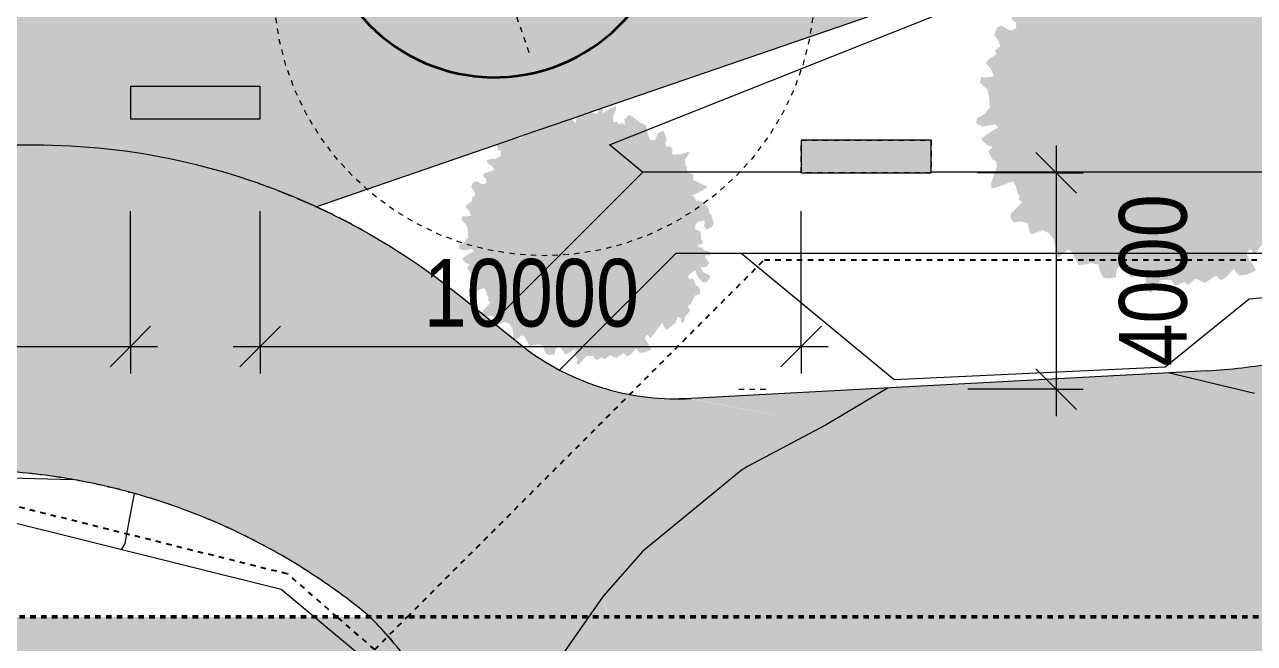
# Model space of a CAD drawing. Header units: metres. Extents: x -2515 to -2174, y 3875 to 4127.
# Drawn here: x -2433.98 to -2411.24, y 3945.45 to 3956.89 of the extents above; entities that cross this region are included whole.
import ezdxf

# ---------------------------------------------------------------- set-up
doc = ezdxf.new("R2010")
doc.units = ezdxf.units.M
for name, pattern in [('03 Dash Tight', [0.0045, 0.003, -0.0015]), ('BOUNDARY Tighter', [0.008, 0.004, -0.002, 0, -0.002]), ('Dash Medium', [0.0075, 0.0045, -0.003]), ('Grid Line', [0.021, 0.012, -0.003, 0.003, -0.003])]:
    doc.linetypes.add(name, pattern=pattern)
for name, color, linetype, lineweight in [('A-ANNO-DIMS', 211, 'Continuous', 5), ('A-ANNO-DIMS-500', 211, 'Continuous', 5), ('A-DETL', 90, 'Continuous', 5), ('A-DETL-GENF', 92, 'Continuous', 5), ('A-FLOR', 192, 'Continuous', 5), ('A-FLOR-PATT', 8, 'Continuous', 5), ('A-GENM', 13, 'Continuous', 5), ('C-TOPO', 7, 'Continuous', 5), ('C-TOPO-MAJR', 7, 'Continuous', 18), ('S-GRID', 1, 'Continuous', 5)]:
    doc.layers.add(name, color=color, linetype=linetype, lineweight=lineweight)
doc.styles.add('Arial Narrow_1', font='ARIALN.TTF', dxfattribs={"height": 1.25})
doc.dimstyles.new('2_5-CON-Diagonal-_mm_', dxfattribs={"dimscale": 0.3048, "dimtxt": 1.279289, "dimasz": 2.46063, "dimexe": 1.64042, "dimexo": 0.0625, "dimgap": 0, "dimtad": 1, "dimdec": 0, "dimlfac": 1000, "dimzin": 0, "dimdsep": 46, "dimtxsty": 'Arial Narrow_1', "dimblk1": 'OBLIQUE', "dimblk2": 'OBLIQUE', "dimsah": 1, "dimcen": 0.09, "dimdle": 1.64042, "dimazin": 0, "dimtfac": 1, "dimtdec": 4, "dimtix": 1, "dimtmove": 2, "dimatfit": 3, "dimfxl": 8.2021, "dimfxlon": 1, "dimtvp": 1, "dimtolj": 1, "dimtzin": 0, "dimlwd": 15, "dimlwe": 15, "dimarcsym": 2})
doc.dimstyles.new('2_5-CON-Diagonal-_mm__1', dxfattribs={"dimscale": 0.3048, "dimtxt": 1.279289, "dimasz": 2.46063, "dimexe": 1.64042, "dimexo": 0.0625, "dimgap": 0, "dimtad": 1, "dimdec": 0, "dimlfac": 1000, "dimzin": 0, "dimdsep": 46, "dimtxsty": 'Arial Narrow_1', "dimblk1": 'OBLIQUE', "dimblk2": 'OBLIQUE', "dimsah": 1, "dimcen": 0.09, "dimdle": 1.64042, "dimazin": 0, "dimtfac": 1, "dimtdec": 4, "dimtix": 1, "dimtmove": 0, "dimatfit": 3, "dimfxl": 8.2021, "dimfxlon": 1, "dimtvp": 1, "dimtolj": 1, "dimtzin": 0, "dimlwd": 15, "dimlwe": 15, "dimarcsym": 2})

# ---------------------------------------------------------------- blocks, each defined once
blk = doc.blocks.new('Generic Models 4 - Generic Models 2-823071-GA - TENANCY PLAN')
at = {"layer": 'A-GENM', "lineweight": 35}
blk.add_hatch(color=254, dxfattribs=at).paths.add_polyline_path([(-2425.312, 3955.913), (-2425.111, 3955.918), (-2424.912, 3955.935), (-2424.714, 3955.964), (-2424.518, 3956.006), (-2424.325, 3956.059), (-2424.136, 3956.124), (-2423.951, 3956.201), (-2423.771, 3956.289), (-2423.597, 3956.388), (-2423.386, 3956.529), (-2423.269, 3956.617), (-2423.074, 3956.786), (-2422.971, 3956.884), (-2422.835, 3957.031), (-2422.709, 3957.186), (-2422.592, 3957.348), (-2422.485, 3957.518), (-2422.389, 3957.694), (-2422.304, 3957.875), (-2422.231, 3958.061), (-2422.169, 3958.251), (-2422.109, 3958.496), (-2422.073, 3958.696), (-2422.05, 3958.902), (-2422.041, 3959.04), (-2422.041, 3959.266), (-2422.05, 3959.44), (-2422.073, 3959.639), (-2422.109, 3959.836), (-2422.156, 3960.03), (-2422.231, 3960.262), (-2422.286, 3960.408), (-2422.369, 3960.591), (-2422.462, 3960.768), (-2422.566, 3960.939), (-2422.681, 3961.103), (-2422.805, 3961.26), (-2422.939, 3961.409), (-2423.082, 3961.549), (-2423.233, 3961.68), (-2423.391, 3961.802), (-2423.558, 3961.914), (-2423.749, 3962.025), (-2423.909, 3962.106), (-2424.092, 3962.185), (-2424.281, 3962.253), (-2424.473, 3962.309), (-2424.668, 3962.353), (-2424.923, 3962.391), (-2425.065, 3962.405), (-2425.265, 3962.413), (-2425.465, 3962.408), (-2425.664, 3962.391), (-2425.862, 3962.362), (-2426.058, 3962.321), (-2426.292, 3962.253), (-2426.441, 3962.202), (-2426.625, 3962.125), (-2426.827, 3962.025), (-2426.979, 3961.938), (-2427.147, 3961.829), (-2427.308, 3961.71), (-2427.46, 3961.581), (-2427.605, 3961.442), (-2427.741, 3961.295), (-2427.868, 3961.14), (-2427.985, 3960.978), (-2428.091, 3960.808), (-2428.187, 3960.633), (-2428.272, 3960.451), (-2428.346, 3960.265), (-2428.408, 3960.075), (-2428.468, 3959.83), (-2428.503, 3959.63), (-2428.526, 3959.424), (-2428.536, 3959.286), (-2428.536, 3959.06), (-2428.526, 3958.886), (-2428.503, 3958.688), (-2428.468, 3958.491), (-2428.42, 3958.296), (-2428.346, 3958.064), (-2428.29, 3957.918), (-2428.208, 3957.735), (-2428.114, 3957.558), (-2428.01, 3957.387), (-2427.896, 3957.223), (-2427.771, 3957.066), (-2427.638, 3956.917), (-2427.495, 3956.777), (-2427.344, 3956.646), (-2427.185, 3956.524), (-2427.019, 3956.412), (-2426.846, 3956.311), (-2426.668, 3956.22), (-2426.484, 3956.141), (-2426.296, 3956.073), (-2426.104, 3956.017), (-2425.908, 3955.973), (-2425.653, 3955.935), (-2425.512, 3955.921)])
at = {"layer": 'A-GENM', "color": 250, "lineweight": 35}
for start, end in [(19.0004, 199.0004), (199.0004, 19.0004)]:
    blk.add_arc((-2425.288, 3959.163), 3.25, start, end, dxfattribs=at)
blk = doc.blocks.new('Generic Models 6 - Generic Models 2-971374-GA - TENANCY PLAN')
at = {"layer": 'A-GENM'}
h = blk.add_hatch(color=7, dxfattribs=at)
h.paths.add_polyline_path([(-2417.221, 3954.151), (-2417.221, 3954.751), (-2419.621, 3954.751), (-2419.621, 3954.151), (-2419.083, 3954.151)])
h.paths.add_polyline_path([(-2444.421, 3955.144), (-2442.021, 3955.144), (-2442.021, 3955.744), (-2444.421, 3955.744)])
h.paths.add_polyline_path([(-2429.726, 3955.144), (-2429.621, 3955.144), (-2429.621, 3955.744), (-2432.021, 3955.744), (-2432.021, 3955.144)])
h.paths.add_polyline_path([(-2414.588, 3958.663), (-2412.319, 3959.444), (-2412.514, 3960.011), (-2414.784, 3959.23)])
for p, q in [((-2432.021, 3955.744), (-2432.021, 3955.144)), ((-2429.621, 3955.744), (-2432.021, 3955.744)), ((-2429.621, 3955.144), (-2429.621, 3955.744)), ((-2432.021, 3955.144), (-2429.621, 3955.144)), ((-2419.621, 3954.751), (-2419.621, 3954.151)), ((-2417.221, 3954.751), (-2419.621, 3954.751)), ((-2417.221, 3954.151), (-2417.221, 3954.751)), ((-2419.621, 3954.151), (-2417.221, 3954.151))]:
    blk.add_line(p, q, dxfattribs=at)
blk = doc.blocks.new('Tree 7m - Tree-V247-GA - TENANCY PLAN')
at = {"layer": 'A-DETL-GENF', "transparency": 33554585}
blk.add_hatch(color=53, dxfattribs=at).paths.add_polyline_path([(2.357, 2.429), (2.059, 2.371), (1.907, 2.493), (1.922, 2.628), (1.746, 2.671), (1.734, 2.765), (1.546, 2.765), (1.464, 2.938), (1.223, 2.963), (1.215, 3.085), (1.103, 3.108), (0.895, 3.08), (0.898, 3.23), (0.801, 3.308), (0.603, 3.371), (0.574, 3.267), (0.551, 3.074), (0.518, 3.004), (0.43, 2.995), (0.416, 3.042), (0.433, 3.094), (0.41, 3.12), (-0.092, 3.008), (-0.057, 3.124), (-0.043, 3.226), (-0.353, 3.237), (-0.505, 3.155), (-0.543, 3.225), (-0.47, 3.348), (-0.56, 3.362), (-0.66, 3.278), (-0.87, 3.243), (-0.894, 3.096), (-0.976, 3.12), (-1.221, 3.015), (-1.356, 3.067), (-1.458, 2.941), (-1.426, 2.81), (-1.487, 2.637), (-1.408, 2.588), (-1.403, 2.5), (-1.575, 2.485), (-1.68, 2.509), (-1.628, 2.599), (-1.604, 2.76), (-1.622, 2.892), (-1.685, 2.936), (-1.802, 2.936), (-1.884, 2.864), (-1.802, 2.69), (-1.838, 2.516), (-1.894, 2.583), (-1.961, 2.624), (-2.089, 2.593), (-2.089, 2.501), (-2.099, 2.399), (-2.154, 2.385), (-2.254, 2.466), (-2.285, 2.354), (-2.2, 2.242), (-2.204, 2.145), (-2.146, 2.11), (-2.142, 2.025), (-2.239, 2.064), (-2.316, 2.064), (-2.32, 2.014), (-2.332, 1.952), (-2.413, 1.855), (-2.448, 1.793), (-2.404, 1.706), (-2.387, 1.632), (-2.481, 1.564), (-2.566, 1.554), (-2.708, 1.63), (-2.701, 1.681), (-2.63, 1.723), (-2.595, 1.851), (-2.706, 1.892), (-2.795, 1.887), (-2.88, 1.839), (-2.907, 1.738), (-2.954, 1.664), (-2.96, 1.55), (-3.008, 1.479), (-3.017, 1.256), (-2.971, 1.159), (-2.892, 1.083), (-2.915, 1.022), (-2.905, 0.908), (-3.022, 0.946), (-3.33, 1.014), (-3.368, 0.976), (-3.294, 0.844), (-3.195, 0.608), (-3.292, 0.501), (-3.203, 0.363), (-3.251, 0.29), (-3.281, 0.226), (-3.279, 0.164), (-3.321, 0.141), (-3.368, 0.052), (-3.593, -0.01), (-3.556, -0.064), (-3.408, -0.112), (-3.215, -0.256), (-3.224, -0.323), (-3.294, -0.361), (-3.303, -0.475), (-3.221, -0.519), (-3.236, -0.609), (-3.353, -0.688), (-3.429, -0.919), (-3.277, -0.96), (-3.098, -0.864), (-3.005, -0.943), (-3.052, -1.118), (-3.166, -1.329), (-3.087, -1.504), (-3.049, -1.706), (-3.011, -1.835), (-2.827, -1.823), (-2.745, -1.7), (-2.707, -1.797), (-2.622, -1.806), (-2.637, -1.896), (-2.549, -1.963), (-2.677, -2.101), (-2.815, -2.162), (-2.885, -2.25), (-2.704, -2.291), (-2.484, -2.323), (-2.59, -2.428), (-2.525, -2.472), (-2.35, -2.402), (-2.297, -2.499), (-2.286, -2.63), (-2.093, -2.61), (-2.169, -2.697), (-2.098, -2.756), (-2.072, -2.847), (-1.982, -2.841), (-1.897, -2.7), (-1.756, -2.586), (-1.748, -2.803), (-1.827, -2.847), (-1.879, -2.961), (-1.856, -3.11), (-1.756, -3.06), (-1.68, -2.978), (-1.549, -2.934), (-1.552, -3.06), (-1.514, -3.104), (-1.481, -3.241), (-1.403, -3.259), (-1.3, -3.151), (-1.23, -3.162), (-1.215, -3.265), (-1.131, -3.268), (-0.967, -3.282), (-0.914, -3.233), (-0.812, -3.233), (-0.759, -3.347), (-0.68, -3.35), (-0.631, -3.3), (-0.517, -3.382), (-0.441, -3.335), (-0.446, -3.244), (-0.35, -3.227), (-0.326, -3.344), (-0.286, -3.51), (-0.215, -3.537), (-0.139, -3.446), (0.036, -3.437), (0.115, -3.589), (0.197, -3.56), (0.296, -3.388), (0.247, -3.309), (0.343, -3.218), (0.527, -3.244), (0.551, -3.3), (0.714, -3.367), (0.735, -3.259), (0.694, -3.159), (0.709, -3.054), (0.796, -3.06), (0.957, -3.133), (1.045, -3.124), (1.06, -3.045), (1.033, -3.007), (1.095, -2.914), (1.188, -2.926), (1.226, -2.972), (1.276, -3.119), (1.358, -3.151), (1.489, -3.083), (1.504, -2.931), (1.542, -2.849), (1.662, -2.849), (1.7, -2.782), (1.861, -2.797), (1.943, -2.782), (1.948, -2.616), (1.995, -2.493), (2.089, -2.56), (2.179, -2.636), (2.261, -2.583), (2.241, -2.382), (2.293, -2.279), (2.416, -2.107), (2.56, -2.075), (2.735, -2.104), (2.802, -2.042), (2.747, -1.923), (2.542, -1.803), (2.545, -1.721), (2.606, -1.738), (2.788, -1.765), (2.922, -1.759), (2.91, -1.618), (2.852, -1.513), (2.963, -1.504), (3.001, -1.344), (2.969, -1.27), (3.022, -1.19), (3.315, -1.012), (3.363, -0.936), (3.246, -0.885), (2.969, -0.788), (2.994, -0.666), (3.032, -0.608), (3.055, -0.498), (3.109, -0.46), (3.088, -0.379), (3.388, -0.353), (3.447, -0.29), (3.454, -0.203), (3.33, -0.12), (3.256, -0.015), (3.327, 0.099), (3.343, 0.186), (3.132, 0.254), (3.078, 0.374), (3.086, 0.524), (3.172, 0.666), (3.254, 0.742), (3.236, 0.829), (3.007, 0.837), (2.982, 0.885), (3.04, 1.182), (2.931, 1.254), (2.847, 1.292), (2.755, 1.404), (2.809, 1.515), (2.842, 1.635), (2.788, 1.719), (2.661, 1.795), (2.557, 1.696), (2.425, 1.691), (2.45, 1.981), (2.156, 2.046), (2.296, 2.218), (2.275, 2.282), (2.372, 2.343)])
blk = doc.blocks.new('Tree 5m - Tree 2-358685-GA - TENANCY PLAN')
at = {"layer": 'A-DETL-GENF', "transparency": 33554585}
blk.add_hatch(color=53, dxfattribs=at).paths.add_polyline_path([(1.637, 1.676), (1.432, 1.636), (1.327, 1.72), (1.338, 1.813), (1.217, 1.842), (1.208, 1.907), (1.079, 1.907), (1.023, 2.026), (0.857, 2.044), (0.851, 2.128), (0.774, 2.144), (0.631, 2.124), (0.633, 2.227), (0.566, 2.281), (0.43, 2.324), (0.41, 2.253), (0.394, 2.12), (0.371, 2.072), (0.311, 2.066), (0.301, 2.098), (0.313, 2.134), (0.297, 2.151), (-0.049, 2.075), (-0.024, 2.154), (-0.015, 2.225), (-0.228, 2.232), (-0.333, 2.176), (-0.359, 2.224), (-0.309, 2.308), (-0.371, 2.319), (-0.44, 2.26), (-0.585, 2.236), (-0.601, 2.135), (-0.657, 2.151), (-0.826, 2.079), (-0.919, 2.115), (-0.989, 2.029), (-0.967, 1.938), (-1.009, 1.819), (-0.955, 1.785), (-0.951, 1.725), (-1.07, 1.715), (-1.142, 1.731), (-1.106, 1.793), (-1.09, 1.904), (-1.102, 1.994), (-1.145, 2.025), (-1.226, 2.025), (-1.283, 1.975), (-1.226, 1.856), (-1.251, 1.736), (-1.29, 1.782), (-1.335, 1.81), (-1.423, 1.789), (-1.423, 1.725), (-1.431, 1.655), (-1.468, 1.645), (-1.537, 1.701), (-1.559, 1.624), (-1.5, 1.547), (-1.503, 1.48), (-1.463, 1.456), (-1.46, 1.398), (-1.527, 1.424), (-1.58, 1.424), (-1.591, 1.347), (-1.647, 1.281), (-1.67, 1.238), (-1.64, 1.178), (-1.629, 1.127), (-1.694, 1.081), (-1.752, 1.073), (-1.85, 1.126), (-1.845, 1.161), (-1.796, 1.189), (-1.772, 1.278), (-1.848, 1.306), (-1.91, 1.303), (-1.968, 1.27), (-1.991, 1.193), (-2.019, 1.149), (-2.024, 1.071), (-2.056, 1.022), (-2.063, 0.868), (-2.031, 0.802), (-1.977, 0.749), (-1.993, 0.707), (-1.986, 0.628), (-2.066, 0.655), (-2.278, 0.702), (-2.304, 0.676), (-2.253, 0.584), (-2.185, 0.422), (-2.252, 0.348), (-2.19, 0.254), (-2.228, 0.194), (-2.245, 0.159), (-2.243, 0.116), (-2.272, 0.1), (-2.304, 0.039), (-2.459, -0.004), (-2.434, -0.04), (-2.332, -0.074), (-2.199, -0.173), (-2.205, -0.219), (-2.253, -0.245), (-2.259, -0.324), (-2.203, -0.354), (-2.213, -0.416), (-2.294, -0.471), (-2.346, -0.63), (-2.241, -0.658), (-2.119, -0.591), (-2.054, -0.646), (-2.086, -0.766), (-2.165, -0.911), (-2.111, -1.032), (-2.084, -1.171), (-2.058, -1.26), (-1.931, -1.252), (-1.875, -1.167), (-1.849, -1.234), (-1.791, -1.24), (-1.801, -1.302), (-1.74, -1.348), (-1.829, -1.443), (-1.923, -1.485), (-1.972, -1.546), (-1.815, -1.579), (-1.696, -1.596), (-1.768, -1.669), (-1.724, -1.699), (-1.603, -1.65), (-1.567, -1.717), (-1.559, -1.808), (-1.426, -1.793), (-1.478, -1.854), (-1.43, -1.894), (-1.412, -1.957), (-1.35, -1.952), (-1.291, -1.856), (-1.195, -1.777), (-1.189, -1.926), (-1.243, -1.957), (-1.279, -2.035), (-1.263, -2.138), (-1.195, -2.103), (-1.142, -2.047), (-1.052, -2.017), (-1.054, -2.103), (-1.027, -2.134), (-1.005, -2.228), (-0.951, -2.24), (-0.881, -2.166), (-0.832, -2.174), (-0.822, -2.244), (-0.764, -2.246), (-0.651, -2.256), (-0.615, -2.222), (-0.544, -2.222), (-0.508, -2.301), (-0.454, -2.303), (-0.419, -2.269), (-0.341, -2.325), (-0.289, -2.293), (-0.293, -2.23), (-0.226, -2.218), (-0.182, -2.414), (-0.134, -2.432), (-0.081, -2.369), (0.04, -2.363), (0.094, -2.468), (0.15, -2.448), (0.219, -2.329), (0.185, -2.275), (0.251, -2.212), (0.378, -2.23), (0.394, -2.269), (0.507, -2.315), (0.521, -2.24), (0.493, -2.172), (0.503, -2.099), (0.563, -2.103), (0.674, -2.154), (0.734, -2.148), (0.744, -2.093), (0.726, -2.067), (0.768, -2.003), (0.833, -2.011), (0.859, -2.043), (0.893, -2.144), (0.95, -2.166), (1.04, -2.12), (1.05, -2.015), (1.076, -1.959), (1.159, -1.959), (1.185, -1.912), (1.296, -1.922), (1.352, -1.912), (1.356, -1.797), (1.388, -1.713), (1.488, -1.789), (1.515, -1.812), (1.572, -1.775), (1.558, -1.636), (1.594, -1.566), (1.678, -1.447), (1.777, -1.425), (1.898, -1.445), (1.944, -1.403), (1.906, -1.32), (1.765, -1.238), (1.767, -1.181), (1.809, -1.193), (1.934, -1.212), (2.027, -1.208), (2.019, -1.111), (1.978, -1.038), (2.055, -1.032), (2.081, -0.922), (2.059, -0.871), (2.096, -0.816), (2.297, -0.693), (2.33, -0.641), (2.25, -0.606), (2.059, -0.539), (2.076, -0.455), (2.103, -0.415), (2.118, -0.34), (2.155, -0.313), (2.141, -0.257), (2.348, -0.24), (2.388, -0.2), (2.393, -0.137), (2.307, -0.079), (2.257, -0.007), (2.306, 0.072), (2.316, 0.131), (2.171, 0.178), (2.134, 0.261), (2.139, 0.364), (2.199, 0.462), (2.255, 0.515), (2.243, 0.574), (2.085, 0.579), (2.068, 0.613), (2.108, 0.817), (1.999, 0.882), (1.975, 0.893), (1.912, 0.97), (1.948, 1.047), (1.971, 1.129), (1.934, 1.187), (1.847, 1.239), (1.775, 1.171), (1.684, 1.168), (1.702, 1.367), (1.499, 1.412), (1.595, 1.531), (1.581, 1.575), (1.648, 1.617)])
blk = doc.blocks.new('DIMBLOCK17-GA - TENANCY PLAN')
at = {"layer": 'A-ANNO-DIMS-500', "lineweight": 15}
for p, q in [((-2414.91, 3954.651), (-2414.91, 3949.651)), ((-2414.91, 3954.151), (-2415.285, 3954.526)), ((-2414.91, 3954.151), (-2416.368, 3954.151)), ((-2414.91, 3954.151), (-2414.535, 3953.776)), ((-2414.91, 3954.151), (-2414.41, 3954.151)), ((-2414.91, 3950.151), (-2415.285, 3950.526)), ((-2414.91, 3950.151), (-2416.541, 3950.151)), ((-2414.91, 3950.151), (-2414.535, 3949.776)), ((-2414.91, 3950.151), (-2414.41, 3950.151))]:
    blk.add_line(p, q, dxfattribs=at)
at = {"layer": 'A-ANNO-DIMS-500', "color": 0, "lineweight": 15, "insert": (-2413.745, 3950.568), "char_height": 1.25, "width": 3.80132, "attachment_point": 1, "rotation": 90, "line_spacing_factor": 0.974696, "style": 'Arial Narrow_1'}
blk.add_mtext('4000', dxfattribs=at)
blk = doc.blocks.new('_Oblique')
at = {"color": 0, "linetype": 'ByBlock', "lineweight": -2}
blk.add_line((-0.5, -0.5), (0.5, 0.5), dxfattribs=at)
blk = doc.blocks.new('DIMBLOCK23-GA - TENANCY PLAN')
at = {"layer": 'A-ANNO-DIMS-500', "lineweight": 15}
for p, q in [((-2442.021, 3950.942), (-2442.021, 3953.442)), ((-2432.021, 3950.942), (-2432.021, 3953.442)), ((-2442.021, 3950.942), (-2441.646, 3951.317)), ((-2432.021, 3950.942), (-2431.646, 3951.317)), ((-2442.521, 3950.942), (-2431.521, 3950.942)), ((-2442.021, 3950.942), (-2442.396, 3950.567)), ((-2442.021, 3950.942), (-2442.021, 3950.442)), ((-2432.021, 3950.942), (-2432.396, 3950.567)), ((-2432.021, 3950.942), (-2432.021, 3950.442))]:
    blk.add_line(p, q, dxfattribs=at)
at = {"layer": 'A-ANNO-DIMS-500', "color": 0, "lineweight": 15, "insert": (-2439, 3952.558), "char_height": 1.25, "width": 4.75164, "attachment_point": 1, "line_spacing_factor": 0.974696, "style": 'Arial Narrow_1'}
blk.add_mtext('10000', dxfattribs=at)
blk = doc.blocks.new('DIMBLOCK24-GA - TENANCY PLAN')
at = {"layer": 'A-ANNO-DIMS-500', "lineweight": 15}
for p, q in [((-2429.621, 3950.942), (-2429.621, 3953.442)), ((-2419.621, 3950.942), (-2419.621, 3953.442)), ((-2429.621, 3950.942), (-2429.246, 3951.317)), ((-2419.621, 3950.942), (-2419.246, 3951.317)), ((-2430.121, 3950.942), (-2419.121, 3950.942)), ((-2429.621, 3950.942), (-2429.996, 3950.567)), ((-2429.621, 3950.942), (-2429.621, 3950.442)), ((-2419.621, 3950.942), (-2419.996, 3950.567)), ((-2419.621, 3950.942), (-2419.621, 3950.442))]:
    blk.add_line(p, q, dxfattribs=at)
at = {"layer": 'A-ANNO-DIMS-500', "color": 0, "lineweight": 15, "insert": (-2426.6, 3952.558), "char_height": 1.25, "width": 4.75164, "attachment_point": 1, "line_spacing_factor": 0.974696, "style": 'Arial Narrow_1'}
blk.add_mtext('10000', dxfattribs=at)

msp = doc.modelspace()

# ---------------------------------------------------------------- hatches: boundary and pattern name
at = {"layer": 'A-DETL-GENF', "transparency": 33554585}
h = msp.add_hatch(color=7, dxfattribs=at)
h.paths.add_polyline_path([(-2302.0185, 3892.4128), (-2174.3113, 3892.4128), (-2174.3113, 4126.8955), (-2514.8637, 4126.8955), (-2514.8637, 3892.4128), (-2344.5875, 3892.4128)])
h.paths.add_polyline_path([(-2500.3708, 3896.9439), (-2507.4708, 3896.9439), (-2507.4708, 3904.3439), (-2500.3708, 3904.3439), (-2500.3708, 3903.4974)])
h.paths.add_polyline_path([(-2443.0284, 3945.9439), (-2477.4708, 3945.9439), (-2477.4708, 4057.0406), (-2355.409, 4057.0406), (-2355.409, 4059.8908), (-2213.309, 4059.8908), (-2213.309, 3949.0908), (-2338.4583, 3949.0908), (-2338.4583, 3945.9439), (-2441.6982, 3945.9439)])
at = {"layer": 'A-FLOR-PATT'}
h = msp.add_hatch(color=254, dxfattribs=at)
h.paths.add_polyline_path([(-2433.7947, 3954.6599), (-2432.0206, 3955.7122), (-2432.0206, 3955.7439), (-2431.9672, 3955.7439), (-2428.2924, 3957.9236), (-2428.3612, 3958.105), (-2428.4363, 3958.361), (-2428.4679, 3958.4906), (-2428.5033, 3958.6876), (-2428.5265, 3958.8864), (-2428.5373, 3959.0863), (-2428.5359, 3959.2865), (-2428.5222, 3959.4862), (-2428.4961, 3959.6846), (-2428.4579, 3959.8811), (-2428.4077, 3960.0749), (-2428.3457, 3960.2652), (-2428.272, 3960.4513), (-2428.1871, 3960.6326), (-2428.0911, 3960.8082), (-2427.9845, 3960.9777), (-2427.8677, 3961.1402), (-2427.7411, 3961.2953), (-2427.6052, 3961.4422), (-2427.4605, 3961.5805), (-2427.3075, 3961.7097), (-2427.1469, 3961.8291), (-2426.9793, 3961.9385), (-2426.8052, 3962.0373), (-2426.6254, 3962.1253), (-2426.4405, 3962.202), (-2426.2512, 3962.2671), (-2426.0583, 3962.3205), (-2425.8625, 3962.3619), (-2425.6645, 3962.3912), (-2425.465, 3962.4083), (-2425.2649, 3962.413), (-2425.0649, 3962.4054), (-2424.8657, 3962.3855), (-2424.6681, 3962.3534), (-2424.4045, 3962.2891), (-2424.2808, 3962.253), (-2424.0925, 3962.1851), (-2423.9087, 3962.1058), (-2423.7302, 3962.0153), (-2423.5576, 3961.9139), (-2423.3915, 3961.8022), (-2423.2326, 3961.6804), (-2423.0816, 3961.5491), (-2422.9389, 3961.4087), (-2422.7612, 3961.2045), (-2419.3884, 3963.2052), (-2420.0042, 3964.9937), (-2412.4401, 3967.5983), (-2412.3624, 3967.3727), (-2405.202, 3971.62), (-2448.4979, 3956.7116), (-2434.0623, 3954.6972)])
h.paths.add_polyline_path([(-2437.979, 3959.9217), (-2438.0154, 3960.036), (-2437.3555, 3960.2611), (-2437.3198, 3960.1487), (-2437.9734, 3959.9236)])
h.paths.add_polyline_path([(-2409.5481, 3969.7348), (-2409.5846, 3969.8492), (-2408.9246, 3970.0743), (-2408.8889, 3969.9618), (-2409.5425, 3969.7368)])
h = msp.add_hatch(color=254, dxfattribs=at)
h.paths.add_polyline_path([(-2428.5831, 3953.5216), (-2409.6416, 3960.0439), (-2405.202, 3971.62), (-2412.3624, 3967.3727), (-2410.4866, 3961.9252), (-2418.0507, 3959.3206), (-2419.3884, 3963.2052), (-2422.7612, 3961.2045), (-2422.6807, 3961.103), (-2422.554, 3960.9187), (-2422.4621, 3960.7678), (-2422.3686, 3960.5908), (-2422.2858, 3960.4071), (-2422.2066, 3960.1929), (-2422.1553, 3960.0271), (-2422.0938, 3959.7531), (-2422.0667, 3959.5826), (-2422.0454, 3959.3542), (-2422.0398, 3959.1498), (-2422.0462, 3958.9579), (-2422.0557, 3958.8297), (-2422.0848, 3958.6187), (-2422.1413, 3958.3573), (-2422.1688, 3958.2513), (-2422.2581, 3957.992), (-2422.3181, 3957.8457), (-2422.3895, 3957.6936), (-2422.4854, 3957.5179), (-2422.6385, 3957.2838), (-2422.7523, 3957.1327), (-2422.8354, 3957.0309), (-2423.0096, 3956.8474), (-2423.1209, 3956.7415), (-2423.3324, 3956.5693), (-2423.4296, 3956.497), (-2423.5972, 3956.3877), (-2423.7713, 3956.2888), (-2423.9511, 3956.2009), (-2424.143, 3956.1218), (-2424.4045, 3956.0371), (-2424.5182, 3956.0056), (-2424.7989, 3955.9517), (-2424.912, 3955.9349), (-2425.1115, 3955.9179), (-2425.3589, 3955.915), (-2425.5116, 3955.9208), (-2425.7348, 3955.9446), (-2425.9084, 3955.9728), (-2426.1689, 3956.0361), (-2426.2957, 3956.0732), (-2426.484, 3956.1411), (-2426.6678, 3956.2204), (-2426.8463, 3956.3109), (-2427.065, 3956.4432), (-2427.2496, 3956.5735), (-2427.3889, 3956.6849), (-2427.495, 3956.7771), (-2427.6908, 3956.9765), (-2427.8009, 3957.1035), (-2427.8958, 3957.2232), (-2428.054, 3957.4592), (-2428.1314, 3957.5905), (-2428.2251, 3957.7736), (-2428.2924, 3957.9236), (-2431.9672, 3955.7439), (-2429.6206, 3955.7439), (-2429.6206, 3955.1439), (-2432.0206, 3955.1439), (-2432.0206, 3955.7122), (-2433.7947, 3954.6599), (-2433.4108, 3954.654), (-2433.0272, 3954.6363), (-2432.6444, 3954.6069), (-2432.2626, 3954.5657), (-2431.8823, 3954.5127), (-2431.5038, 3954.4482), (-2431.0559, 3954.3552), (-2430.7536, 3954.2843), (-2430.3827, 3954.1852), (-2430.015, 3954.0747), (-2429.6508, 3953.953), (-2429.2905, 3953.8202), (-2428.9345, 3953.6763)])
h.paths.add_polyline_path([(-2426.6592, 3955.3445), (-2426.6592, 3955.3445), (-2426.726, 3955.4624)])
h.paths.add_polyline_path([(-2414.5884, 3958.6626), (-2414.7837, 3959.2299), (-2412.5145, 3960.0112), (-2412.3191, 3959.4439), (-2414.4523, 3958.7094)])
h = msp.add_hatch(color=254, dxfattribs=at)
h.paths.add_polyline_path([(-2442.4407, 3954.6599), (-2433.7947, 3954.6599), (-2448.4979, 3956.7116), (-2448.2223, 3956.5081), (-2447.9398, 3956.3142), (-2447.6508, 3956.1301), (-2447.3557, 3955.956), (-2447.0548, 3955.7922), (-2446.7484, 3955.6388), (-2446.4369, 3955.4961), (-2446.1207, 3955.3641), (-2445.689, 3955.2055), (-2445.4756, 3955.1332), (-2445.1475, 3955.0345), (-2444.8162, 3954.9471), (-2444.4821, 3954.8712), (-2444.1455, 3954.8068), (-2443.807, 3954.754), (-2443.4668, 3954.7129), (-2443.0284, 3954.6784), (-2442.7833, 3954.6658)])
h.paths.add_polyline_path([(-2443.807, 3955.1439), (-2444.4206, 3955.1439), (-2444.4206, 3955.7439), (-2442.0206, 3955.7439), (-2442.0206, 3955.1439), (-2443.0284, 3955.1439)])
for points in [[(-2435.1276, 3948.6599), (-2433.7947, 3954.6599), (-2442.4407, 3954.6599), (-2435.7878, 3949.2015)], [(-2431.3128, 3948.0271), (-2429.6544, 3953.9542), (-2430.0183, 3954.0757), (-2430.3857, 3954.186), (-2430.7565, 3954.2843), (-2432.42, 3948.3456), (-2432.0476, 3948.2515), (-2431.6784, 3948.1453), (-2431.491, 3948.0847)], [(-2429.217, 3947.0756), (-2425.9814, 3951.9171), (-2426.2846, 3952.1523), (-2426.5948, 3952.3781), (-2427.065, 3952.692), (-2427.3441, 3952.8653), (-2427.5647, 3952.9967), (-2427.9002, 3953.1828), (-2428.3953, 3953.432), (-2428.6842, 3953.5661), (-2429.0585, 3953.7264), (-2429.4624, 3953.8836), (-2429.6547, 3953.953), (-2431.3128, 3948.0271), (-2430.8619, 3947.8618), (-2430.506, 3947.7174), (-2430.1549, 3947.5614), (-2429.7614, 3947.3697), (-2429.4688, 3947.2157), (-2429.3009, 3947.1223)], [(-2428.2486, 3946.4515), (-2425.2254, 3951.3117), (-2425.9814, 3951.9171), (-2429.217, 3947.0756), (-2428.8875, 3946.8781), (-2428.5646, 3946.67), (-2428.2519, 3946.4537)], [(-2428.2486, 3946.4515), (-2424.6708, 3950.8676), (-2425.2254, 3951.3117), (-2428.2472, 3946.4537)], [(-2408.9744, 3949.036), (-2408.7674, 3951.2649), (-2409.1163, 3951.1257), (-2409.5418, 3950.9764), (-2409.8254, 3950.8877), (-2410.074, 3950.8166), (-2410.4093, 3950.7331), (-2410.7474, 3950.6612), (-2411.1016, 3950.5991), (-2411.4298, 3950.5528), (-2411.7735, 3950.5163), (-2412.1183, 3950.4917), (-2411.0876, 3950), (-2409.088, 3949.0878)], [(-2427.6387, 3945.9841), (-2424.4823, 3950.7375), (-2424.6708, 3950.8676), (-2428.2486, 3946.4515), (-2427.9399, 3946.2228), (-2427.7893, 3946.1035)], [(-2427.6387, 3945.9841), (-2423.279, 3946.3247), (-2423.6719, 3950.3134), (-2423.9847, 3950.4551), (-2424.1876, 3950.5612), (-2424.385, 3950.6771), (-2424.4823, 3950.7375), (-2427.6002, 3946.0421)], [(-2419.1574, 3949.4909), (-2412.8369, 3950.4529), (-2418.0131, 3950.1734), (-2419.0833, 3949.535)], [(-2419.1574, 3949.4909), (-2411.2438, 3950.0712), (-2412.8369, 3950.4529), (-2419.0833, 3949.5021)], [(-2411.2438, 3950.0712), (-2412.1183, 3950.4917), (-2412.8369, 3950.4529), (-2411.4298, 3950.1158)], [(-2423.279, 3946.3247), (-2422.554, 3947.1534), (-2423.2395, 3950.1624), (-2423.5647, 3950.273), (-2423.6719, 3950.3134), (-2423.2994, 3946.5319)], [(-2422.554, 3947.1534), (-2420.7317, 3948.65), (-2421.6548, 3949.9768), (-2421.8839, 3949.97), (-2422.1889, 3949.9796), (-2422.3413, 3949.9899), (-2422.5687, 3950.0166), (-2422.7946, 3950.0543), (-2423.0742, 3950.118), (-2423.2395, 3950.1624), (-2422.6033, 3947.3697)], [(-2419.1574, 3949.4909), (-2418.0131, 3950.1734), (-2421.6426, 3949.9744), (-2420.6163, 3949.7747)], [(-2408.9744, 3949.036), (-2411.2438, 3950.0712), (-2419.1574, 3949.4909), (-2409.088, 3949.0411)], [(-2420.7317, 3948.65), (-2420.6163, 3948.7237), (-2421.6548, 3949.9768), (-2421.3167, 3949.4909)], [(-2420.6163, 3948.7237), (-2419.1574, 3949.4909), (-2421.6492, 3949.97), (-2420.7282, 3948.8587)], [(-2419.0903, 3929.8611), (-2419.1574, 3949.4909), (-2423.279, 3946.3247), (-2419.1574, 3930.1247)], [(-2423.279, 3946.3247), (-2419.1574, 3949.4909), (-2422.554, 3947.1534), (-2423.1599, 3946.4608)], [(-2422.554, 3947.1534), (-2419.1574, 3949.4909), (-2420.7317, 3948.65), (-2422.3262, 3947.3405)], [(-2420.7317, 3948.65), (-2419.1574, 3949.4909), (-2420.6163, 3948.7237)], [(-2419.0903, 3929.8611), (-2403.8741, 3940.8563), (-2419.1574, 3949.4909), (-2419.1056, 3934.328)], [(-2403.8741, 3940.8563), (-2404.4012, 3943.2956), (-2419.1574, 3949.4909), (-2404.4012, 3941.1541)], [(-2404.4012, 3943.2956), (-2408.9744, 3949.036), (-2419.1574, 3949.4909), (-2404.9993, 3943.5467)], [(-2424.085, 3945.1831), (-2423.279, 3946.3247), (-2427.6387, 3945.9841), (-2427.3706, 3945.7099), (-2427.2567, 3945.586), (-2424.1382, 3945.1899)], [(-2421.9036, 3931.6013), (-2423.279, 3946.3247), (-2424.085, 3945.1831), (-2422.6709, 3936.3783)], [(-2419.8328, 3930.2106), (-2423.275, 3946.2822), (-2421.9036, 3931.6013)], [(-2419.0903, 3929.8611), (-2423.2699, 3946.2822), (-2419.8328, 3930.2106), (-2419.1574, 3929.8927)], [(-2426.0143, 3943.4539), (-2424.5104, 3944.264), (-2424.085, 3945.1831), (-2427.2567, 3945.586), (-2427.065, 3945.3569), (-2426.9075, 3945.1524), (-2426.6805, 3944.8204), (-2426.5576, 3944.6218), (-2426.4637, 3944.4605), (-2426.3351, 3944.2164), (-2426.2173, 3943.9669), (-2426.1078, 3943.7059)]]:
    msp.add_hatch(color=253, dxfattribs=at).paths.add_polyline_path(points)
h = msp.add_hatch(color=253, dxfattribs=at)
h.paths.add_polyline_path([(-2433.0279, 3954.6363), (-2433.0279, 3954.6363), (-2433.0279, 3954.6363)])
h.paths.add_polyline_path([(-2432.42, 3948.3456), (-2430.7563, 3954.285), (-2431.1299, 3954.3725), (-2431.5059, 3954.4485), (-2431.884, 3954.513), (-2432.3862, 3954.579), (-2432.6454, 3954.6069), (-2433.0279, 3954.6363), (-2433.4111, 3954.654), (-2433.7947, 3954.6599), (-2435.1276, 3948.6599), (-2434.7861, 3948.655), (-2434.445, 3948.6402), (-2434.1044, 3948.6155), (-2433.7165, 3948.5747), (-2433.2576, 3948.5097), (-2433.089, 3948.4827), (-2432.7535, 3948.419)])

# ---------------------------------------------------------------- linework, layer by layer
at = {"layer": 'A-DETL', "linetype": '03 Dash Tight'}
for p, q in [((-2419.6206, 3954.7514), (-2417.2206, 3954.7514)), ((-2419.6206, 3954.1514), (-2419.6206, 3954.7514)), ((-2417.2206, 3954.7514), (-2417.2206, 3954.1514)), ((-2417.2206, 3954.1514), (-2419.6206, 3954.1514)), ((-2420.7769, 3950.1514), (-2420.2769, 3950.1514))]:
    msp.add_line(p, q, dxfattribs=at)
at = {"layer": 'A-DETL', "linetype": 'BOUNDARY Tighter', "lineweight": 25}
for p, q in [((-2426.9005, 3945.9439), (-2420.3005, 3952.5439)), ((-2420.3005, 3952.5439), (-2408.3005, 3952.5439)), ((-2435.434, 3948.3159), (-2429.1168, 3946.7409)), ((-2428.2001, 3945.9439), (-2429.1168, 3946.7409)), ((-2427.5048, 3945.3396), (-2428.2001, 3945.9439)), ((-2427.5048, 3945.3396), (-2426.9005, 3945.9439))]:
    msp.add_line(p, q, dxfattribs=at)
at = {"layer": 'A-DETL', "linetype": 'Dash Medium', "lineweight": 50}
msp.add_line((-2477.4708, 3945.9439), (-2338.4583, 3945.9439), dxfattribs=at)
at = {"layer": 'A-DETL', "linetype": '03 Dash Tight'}
msp.add_circle((-2424.37, 3957.6165), 5, dxfattribs=at)
at = {"layer": 'A-FLOR'}
for p, q in [((-2409.6416, 3960.0439), (-2423.621, 3955.2302)), ((-2423.6269, 3955.2282), (-2424.7644, 3954.8365)), ((-2424.7763, 3954.8324), (-2425.1099, 3954.7175)), ((-2433.7947, 3954.6599), (-2442.4407, 3954.6599)), ((-2425.1135, 3954.7163), (-2428.5831, 3953.5216)), ((-2422.551, 3954.1634), (-2425.3239, 3951.3905)), ((-2421.7296, 3954.1634), (-2422.551, 3954.1634)), ((-2419.6206, 3954.1634), (-2421.7227, 3954.1634)), ((-2410.8837, 3954.1634), (-2417.2206, 3954.1634)), ((-2423.68, 3950.9131), (-2421.9297, 3952.6634)), ((-2421.9297, 3952.6634), (-2410.308, 3952.6634)), ((-2425.9814, 3951.9171), (-2424.9059, 3951.0558)), ((-2424.9022, 3951.0528), (-2424.6708, 3950.8676)), ((-2424.0874, 3950.5057), (-2423.6838, 3950.9093)), ((-2412.1183, 3950.4917), (-2421.6548, 3949.9768)), ((-2411.2438, 3950.0712), (-2412.8369, 3950.4529)), ((-2418.0131, 3950.1734), (-2419.1574, 3949.4909)), ((-2419.1574, 3949.4909), (-2420.6163, 3948.7237)), ((-2420.7317, 3948.65), (-2422.554, 3947.1534)), ((-2420.6163, 3948.7237), (-2420.7317, 3948.65)), ((-2422.554, 3947.1534), (-2423.279, 3946.3247)), ((-2423.279, 3946.3247), (-2424.085, 3945.1831))]:
    msp.add_line(p, q, dxfattribs=at)
for centre, radius, start, end in [((-2433.7947, 3942.1599), 12.5, 65.35896, 90), ((-2433.7947, 3942.1599), 12.5, 71.56942, 72.40717), ((-2421.9082, 3954.6699), 4.7, 234, 236.79218), ((-2421.9082, 3954.6699), 4.7, 234, 242.37654), ((-2421.9082, 3954.6699), 4.7, 242.37654, 247.96091), ((-2421.9082, 3954.6699), 4.7, 247.96091, 253.54527), ((-2421.9082, 3954.6699), 4.7, 247.96091, 249.357)]:
    msp.add_arc(centre, radius, start, end, dxfattribs=at)
for points in [[(-2429.6526, 3953.9537), (-2429.5888, 3953.9313), (-2429.5253, 3953.9084), (-2429.4619, 3953.8849)], [(-2429.2928, 3953.8211), (-2429.1741, 3953.7752), (-2429.056, 3953.7275), (-2428.9387, 3953.6781)], [(-2428.9375, 3953.6776), (-2428.8201, 3953.628), (-2428.7034, 3953.5767), (-2428.5875, 3953.5236)], [(-2423.2395, 3950.1624), (-2422.9834, 3950.0868), (-2422.4576, 3949.9792), (-2421.9219, 3949.9624), (-2421.6548, 3949.9768)], [(-2421.6548, 3949.9768), (-2421.7311, 3949.9727), (-2421.8074, 3949.9704), (-2421.8838, 3949.97)], [(-2432.42, 3948.3456), (-2432.8632, 3948.4499), (-2433.7618, 3948.6072), (-2434.6721, 3948.6599), (-2435.1276, 3948.6599)], [(-2432.2866, 3948.3133), (-2432.331, 3948.3243), (-2432.3755, 3948.3351), (-2432.42, 3948.3456)], [(-2432.2459, 3948.3032), (-2432.2595, 3948.3066), (-2432.273, 3948.31), (-2432.2866, 3948.3133)], [(-2432.2298, 3948.2991), (-2432.2352, 3948.3005), (-2432.2405, 3948.3018), (-2432.2459, 3948.3032)], [(-2432.213, 3948.2948), (-2432.2186, 3948.2963), (-2432.2242, 3948.2977), (-2432.2298, 3948.2991)], [(-2431.3128, 3948.0271), (-2431.608, 3948.1279), (-2431.9073, 3948.2169), (-2432.2095, 3948.294)], [(-2428.2486, 3946.4515), (-2428.4048, 3946.5633), (-2428.7226, 3946.7793), (-2429.0506, 3946.9795), (-2429.217, 3947.0756)], [(-2427.6387, 3945.9841), (-2427.8369, 3946.1465), (-2428.0404, 3946.3024), (-2428.2486, 3946.4515)], [(-2427.5977, 3945.9446), (-2427.6113, 3945.9578), (-2427.625, 3945.971), (-2427.6387, 3945.9841)], [(-2427.2567, 3945.586), (-2427.3657, 3945.7098), (-2427.4794, 3945.8295), (-2427.5977, 3945.9446)]]:
    msp.add_open_spline(points, degree=3, dxfattribs=at)
for points, knots in [([(-2428.5864, 3953.5231), (-2428.2961, 3953.3901), (-2427.3827, 3952.9284), (-2426.5306, 3952.3569), (-2425.9814, 3951.9171)], [-0.72697505, -0.72697505, -0.72697505, -0.72697505, -0.5, 0, 0, 0, 0]), ([(-2412.1183, 3950.4917), (-2411.6867, 3950.515), (-2410.8272, 3950.6176), (-2409.7081, 3950.9013), (-2409.0327, 3951.1528), (-2408.7674, 3951.2649)], [-1, -1, -1, -1, -0.875, -0.75, -0.66666667, -0.66666667, -0.66666667, -0.66666667]), ([(-2429.217, 3947.0756), (-2429.4388, 3947.2037), (-2430.1167, 3947.5665), (-2430.8279, 3947.8617), (-2431.3128, 3948.0271)], [-0.64285714, -0.64285714, -0.64285714, -0.64285714, -0.5, -0.21428571, -0.21428571, -0.21428571, -0.21428571]), ([(-2426.0143, 3943.4539), (-2426.0746, 3943.6277), (-2426.2946, 3944.1842), (-2426.7057, 3944.9073), (-2427.1048, 3945.4133), (-2427.2567, 3945.586)], [-0.61111111, -0.61111111, -0.61111111, -0.61111111, -0.5, -0.25, -0.11111111, -0.11111111, -0.11111111, -0.11111111])]:
    msp.add_open_spline(points, degree=3, knots=knots, dxfattribs=at)
at = {"layer": 'C-TOPO'}
for p, q in [((-2427.7196, 3953.0826), (-2427.7294, 3953.0898)), ((-2435.9879, 3948.556), (-2433.0841, 3948.4818)), ((-2433.755, 3948.5799), (-2433.7709, 3948.5818)), ((-2433.4189, 3948.5357), (-2433.4328, 3948.5377)), ((-2433.0822, 3948.4816), (-2433.099, 3948.4845)), ((-2429.2343, 3946.4488), (-2436.7227, 3948.3176)), ((-2432.4347, 3948.349), (-2432.4177, 3948.345)), ((-2432.2474, 3948.3036), (-2432.2845, 3948.3128)), ((-2432.2302, 3948.2992), (-2432.2329, 3948.2999)), ((-2432.2121, 3948.2946), (-2432.2302, 3948.2992)), ((-2432.2039, 3948.2925), (-2432.2121, 3948.2946)), ((-2432.0339, 3948.2478), (-2432.0696, 3948.2574)), ((-2432.0595, 3948.2547), (-2432.0525, 3948.2528)), ((-2431.6597, 3948.1396), (-2431.6942, 3948.1502)), ((-2431.6879, 3948.1482), (-2431.6792, 3948.1456)), ((-2431.306, 3948.0249), (-2431.3162, 3948.0284)), ((-2430.5907, 3947.7543), (-2430.6004, 3947.7584)), ((-2430.2271, 3947.5959), (-2430.2558, 3947.609)), ((-2430.2479, 3947.6054), (-2430.239, 3947.6014)), ((-2429.8778, 3947.4299), (-2429.908, 3947.4447)), ((-2429.9008, 3947.4412), (-2429.8912, 3947.4365)), ((-2429.5378, 3947.2543), (-2429.5625, 3947.2676)), ((-2429.5584, 3947.2653), (-2429.5515, 3947.2617)), ((-2429.2084, 3947.0707), (-2429.2204, 3947.0776)), ((-2428.819, 3946.8352), (-2428.8054, 3946.8266)), ((-2428.5419, 3946.6548), (-2428.5845, 3946.6832)), ((-2427.6744, 3945.1479), (-2429.2343, 3946.4488)), ((-2428.231, 3946.4388), (-2428.2519, 3946.4538)), ((-2428.2501, 3946.4525), (-2428.2358, 3946.4423)), ((-2427.9251, 3946.2114), (-2427.967, 3946.2435)), ((-2427.242, 3945.5692), (-2427.2956, 3945.6298))]:
    msp.add_line(p, q, dxfattribs=at)
for start, end in [(82.89188, 83.95172), (81.44974, 82.1584), (81.09607, 81.43512), (80.08147, 80.37587), (79.26699, 80.08147), (77.31735, 78.60043), (75.88648, 76.7185), (74.08168, 74.91729), (72.31158, 73.03446), (70.51957, 71.20544), (69.17387, 69.33682), (68.66319, 69.17279), (67.32062, 67.47149), (67.04993, 67.31777), (66.71459, 67.02488), (65.16903, 65.56503), (64.64748, 65.16388), (62.79555, 63.69853), (60.92174, 61.84627), (59.05897, 60.01573), (57.93008, 58.14748), (57.73801, 57.89944), (57.19633, 57.65709), (56.15982, 56.27936), (55.7198, 56.15982), (55.33377, 55.58153), (53.51898, 54.32631)]:
    msp.add_arc((-2435.1276, 3936.8421), 11.8178, start, end, dxfattribs=at)
for points in [[(-2428.2641, 3953.3698), (-2428.3697, 3953.4219), (-2428.476, 3953.4725), (-2428.5831, 3953.5216)], [(-2427.9469, 3953.2076), (-2428.0204, 3953.2466), (-2428.0943, 3953.2847), (-2428.1686, 3953.3222)], [(-2427.7294, 3953.0898), (-2427.7637, 3953.1088), (-2427.7981, 3953.1277), (-2427.8326, 3953.1464)], [(-2427.6426, 3945.9878), (-2427.6277, 3945.9736), (-2427.6128, 3945.9592), (-2427.598, 3945.9448)], [(-2427.5966, 3945.9435), (-2427.5792, 3945.9266), (-2427.5619, 3945.9095), (-2427.5447, 3945.8924)], [(-2427.453, 3945.7991), (-2427.4275, 3945.7727), (-2427.4022, 3945.746), (-2427.3771, 3945.719)], [(-2427.3741, 3945.7158), (-2427.3682, 3945.7095), (-2427.3623, 3945.7031), (-2427.3565, 3945.6967)], [(-2427.265, 3945.5954), (-2427.2606, 3945.5904), (-2427.2562, 3945.5854), (-2427.2518, 3945.5804)]]:
    msp.add_open_spline(points, degree=3, dxfattribs=at)
msp.add_open_spline([(-2427.2518, 3945.5804), (-2427.2439, 3945.5714), (-2427.2174, 3945.541), (-2427.1912, 3945.5104), (-2427.1729, 3945.4888)], degree=3, knots=[-0.756186299, -0.756186299, -0.756186299, -0.756186299, -0.75, -0.735445338, -0.735445338, -0.735445338, -0.735445338], dxfattribs=at)
at = {"layer": 'C-TOPO-MAJR', "color": 251, "lineweight": 13}
for p, q in [((-2423.1627, 3954.6641), (-2409.6416, 3960.0439)), ((-2417.9007, 3950.3223), (-2420.738, 3952.6634)), ((-2411.3415, 3951.8161), (-2412.8908, 3950.5611)), ((-2410.7569, 3951.8692), (-2411.3415, 3951.8161)), ((-2412.8908, 3950.5611), (-2417.9007, 3950.3223)), ((-2431.9514, 3948.2238), (-2432.0179, 3947.8719)), ((-2432.0179, 3947.8719), (-2432.122, 3947.3086)), ((-2432.1171, 3947.3073), (-2432.1923, 3947.187)), ((-2432.122, 3947.3086), (-2432.1171, 3947.3073))]:
    msp.add_line(p, q, dxfattribs=at)
at = {"layer": 'C-TOPO-MAJR', "color": 63, "lineweight": 13}
msp.add_line((-2422.5533, 3954.1612), (-2423.1627, 3954.6641), dxfattribs=at)
at = {"layer": 'S-GRID', "linetype": 'Grid Line'}
msp.add_line((-2424.649, 3956.3681), (-2453.5518, 4040.306), dxfattribs=at)

# ---------------------------------------------------------------- block references
at = {"layer": 'A-DETL-GENF', "transparency": 33554585, "rotation": 220.1293300237995}
for name, p in [('Tree 7m - Tree-V247-GA - TENANCY PLAN', (-2407.6192, 3958.8728)), ('Tree 7m - Tree-V247-GA - TENANCY PLAN', (-2412.9279, 3955.3054)), ('Tree 5m - Tree 2-358685-GA - TENANCY PLAN', (-2423.5597, 3952.9355))]:
    msp.add_blockref(name, p, dxfattribs=at)
at = {"layer": 'A-GENM', "color": 250, "lineweight": 35}
msp.add_blockref('Generic Models 4 - Generic Models 2-823071-GA - TENANCY PLAN', (0, 0), dxfattribs=at)
at = {"layer": 'A-GENM'}
msp.add_blockref('Generic Models 6 - Generic Models 2-971374-GA - TENANCY PLAN', (0, 0), dxfattribs=at)

# ---------------------------------------------------------------- dimensions: what is measured, and where the dimension line sits
at = {"layer": 'A-ANNO-DIMS', "lineweight": 15}
dim = msp.add_linear_dim(base=(-2414.9102, 3950.1514), p1=(-2416.3677, 3954.1514), p2=(-2416.5414, 3950.1514), angle=90, dimstyle='2_5-CON-Diagonal-_mm_', override={"dimpost": '<>', "dimfxl": 4.003769}, dxfattribs=at)
dim.commit()
dim.dimension.update_dxf_attribs({"geometry": 'DIMBLOCK17-GA - TENANCY PLAN', "text_midpoint": (-2412.9118, 3952.4682), "dimtype": 160, "text_rotation": 90})
for base, p1, p2, picture, middle in [((-2432.0206, 3950.9422), (-2442.0206, 3953.4422), (-2432.0206, 3953.4422), 'DIMBLOCK23-GA - TENANCY PLAN', (-2437.0206, 3951.5804)), ((-2419.6206, 3950.9422), (-2429.6206, 3953.4422), (-2419.6206, 3953.4422), 'DIMBLOCK24-GA - TENANCY PLAN', (-2424.6206, 3951.5804))]:
    dim = msp.add_linear_dim(base=base, p1=p1, p2=p2, dimstyle='2_5-CON-Diagonal-_mm__1', override={"dimpost": '<>', "dimfxl": 10}, dxfattribs=at)
    dim.commit()
    dim.dimension.update_dxf_attribs({"geometry": picture, "text_midpoint": middle})

doc.saveas('drawing.dxf')
